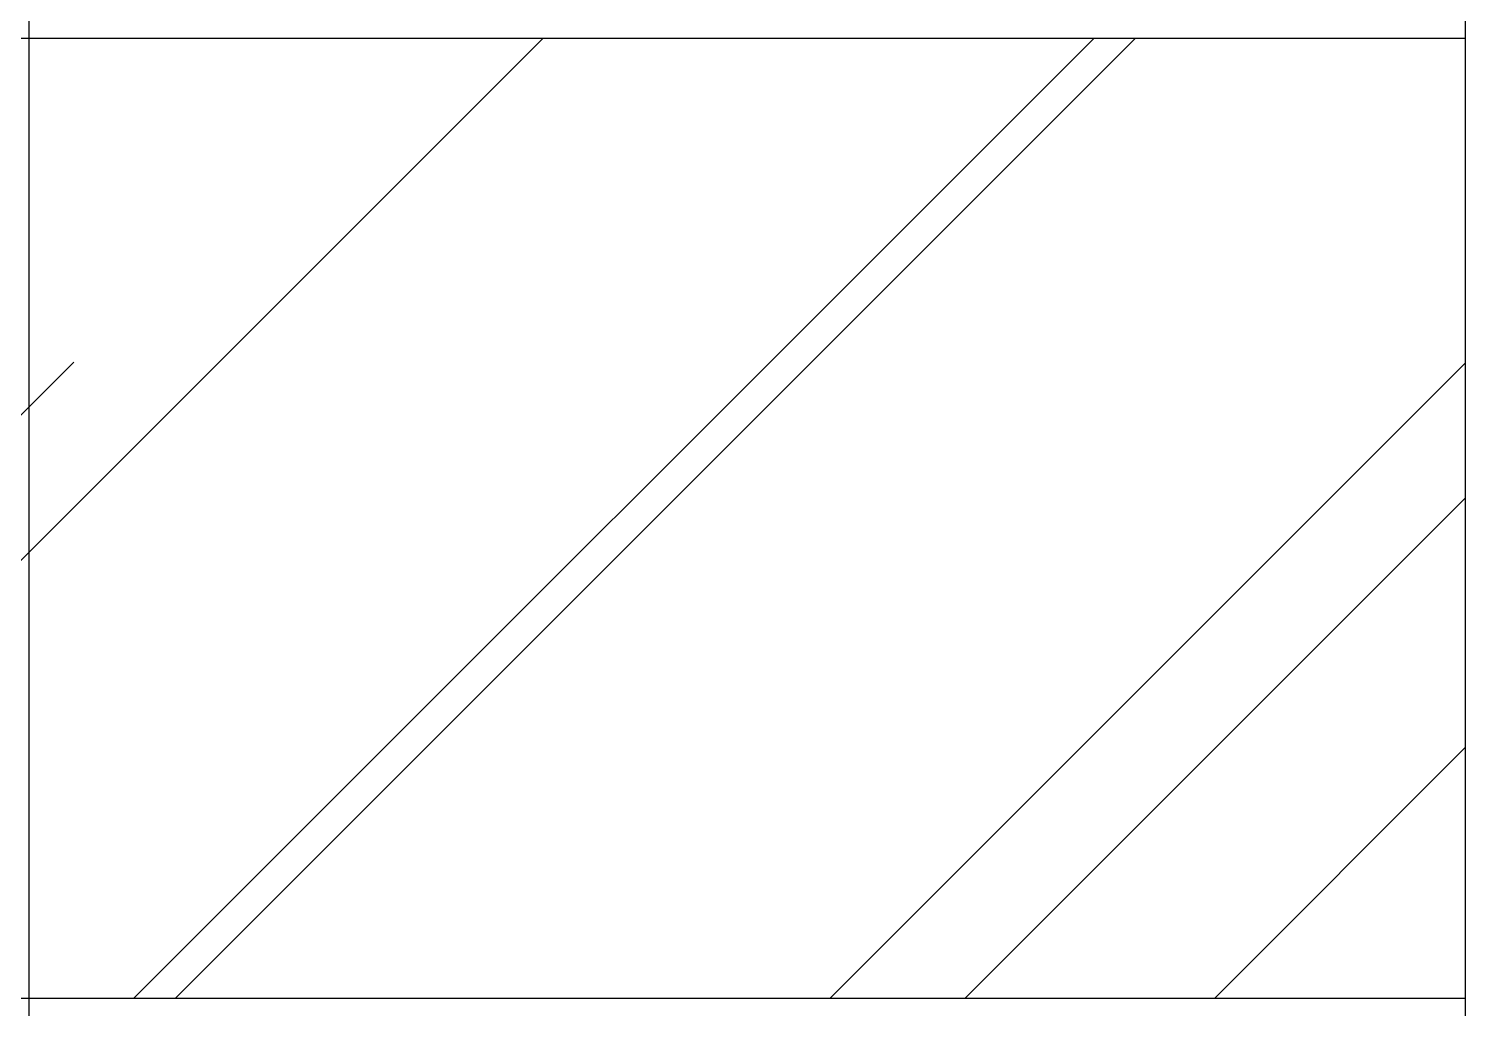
# Model space of a CAD drawing. Extents: x 464 to 5835, y 3932 to 7771.
# Drawn here: x 4418 to 5005, y 5506 to 5906 of the extents above; entities that cross this region are included whole.
import ezdxf

# ---------------------------------------------------------------- set-up
doc = ezdxf.new("R2010")
doc.units = 0
doc.header["$LTSCALE"] = 250
doc.header["$MEASUREMENT"] = 0
for name, color, linetype in [('4', 4, 'CONTINUOUS'), ('7', 7, 'CONTINUOUS'), ('BH', 3, 'CONTINUOUS'), ('TEXT', 3, 'CONTINUOUS')]:
    doc.layers.add(name, color=color, linetype=linetype)

msp = doc.modelspace()

# ---------------------------------------------------------------- hatches: boundary and pattern name
at = {"layer": 'BH'}
h = msp.add_hatch(dxfattribs=at)
h.set_pattern_fill('AR-RROOF', color=256, scale=300, angle=45, style=0)
h.set_pattern_definition([(45, (-12956.77, -45.4), (254.5584, 678.8225), [4500, -600, 1500, -300]), (45, (-12780.7, 342.8), (-494.268, 70.0036), [900, -99, 1800, -225]), (45, (-13031.01, 240.96), (960.9581, 1245.215), [2400, -420, 1200, -300])])
h.paths.add_polyline_path([(4124.55, 5509.83), (5004.55, 5509.83), (5004.55, 5901.83), (4124.55, 5901.83)])

# ---------------------------------------------------------------- linework, layer by layer
at = {"layer": '4'}
msp.add_line((5004.55, 7297.83), (5004.55, 4617.83), dxfattribs=at)
at = {"layer": '7'}
for p, q in [((5004.55, 5901.83), (4124.55, 5901.83)), ((5004.55, 5509.83), (4124.55, 5509.83))]:
    msp.add_line(p, q, dxfattribs=at)
at = {"layer": 'TEXT'}
msp.add_lwpolyline([(4418.34, 4473.78), (4418.34, 7677.45), (4602.79, 7677.45)], dxfattribs=at)

doc.saveas('drawing.dxf')
